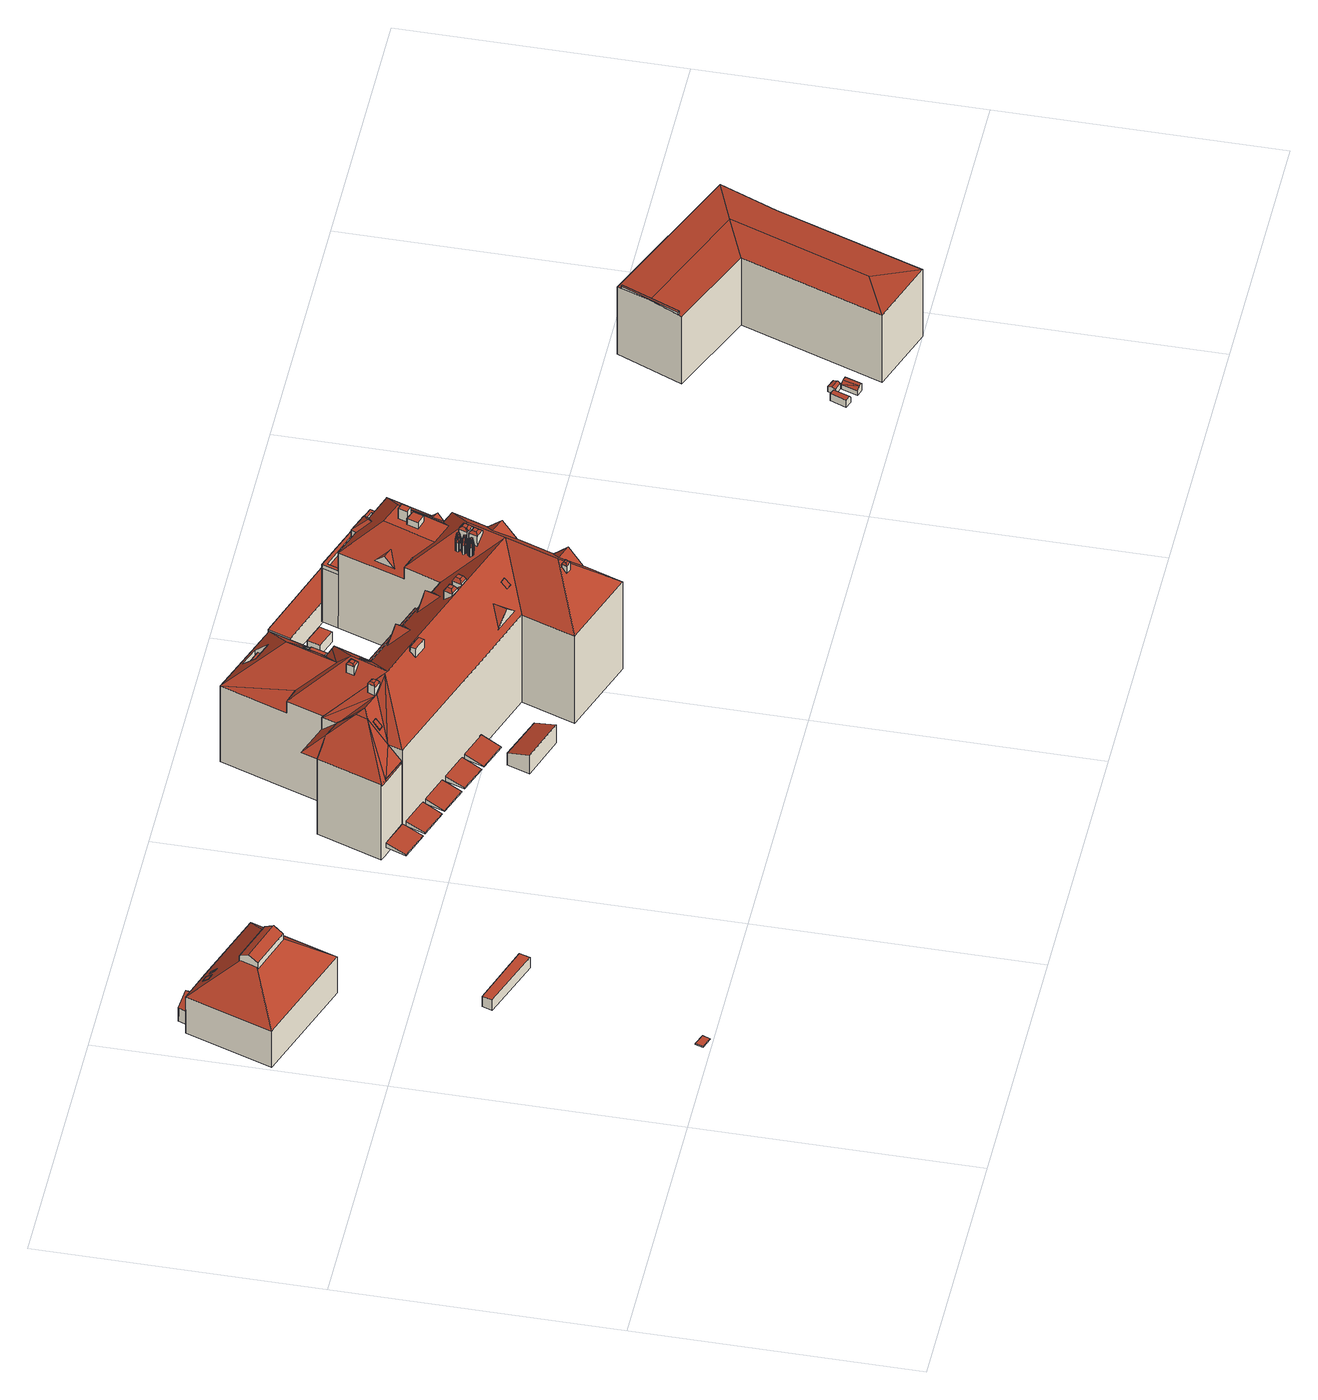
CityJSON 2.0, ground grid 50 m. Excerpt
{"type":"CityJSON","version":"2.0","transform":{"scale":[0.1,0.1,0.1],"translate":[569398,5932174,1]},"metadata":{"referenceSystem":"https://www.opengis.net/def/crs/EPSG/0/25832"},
"CityObjects":{
"building1":{"type":"Building","attributes":{"Grundfläche 2D":"3.232545","Grundhöhe NN":"3.372"},"geometry":[{"type":"Solid","lod":"3","boundaries":[[[[0,1,2,3]],[[4,5,3,2]],[[5,6,0,3]],[[6,7,1,0]],[[7,4,2,1]],[[7,6,5,4]]]],"semantics":{"surfaces":[{"type":"RoofSurface"},{"type":"WallSurface"},{"type":"GroundSurface"}],"values":[[0,1,1,1,1,2]]}}]},
"building2":{"type":"Building","attributes":{"Grundfläche 2D":"351.955884","Grundhöhe NN":"2.289"},"children":["building2-1","building2-2"],"geometry":[{"type":"Solid","lod":"3","boundaries":[[[[8,9,10,11,12]],[[8,12,13,14,15]],[[16,17,18,19]],[[20,21,22,16,19,23,24]],[[25,24,23,26]],[[25,26,27,18,17,28,29,30,31]],[[32,33,34,35]],[[36,32,35,37]],[[15,14,28,17,16,22,9,8]],[[20,10,9,22,21]],[[11,10,20,24,25,31,13,12]],[[29,28,14,13,31,30]],[[19,18,38,39]],[[23,19,39,40]],[[26,23,40,41]],[[35,34,42,38,18,27,26,41,43,37]],[[36,37,43,44]],[[33,32,36,44,45]],[[34,33,45,42]],[[45,44,43,41,40,39,38,42]]]],"semantics":{"surfaces":[{"type":"RoofSurface"},{"type":"WallSurface"},{"type":"GroundSurface"}],"values":[[0,0,0,0,0,0,0,0,1,1,1,1,1,1,1,1,1,1,1,2]]}}]},
"building2-1":{"type":"BuildingInstallation","parents":["building2"],"geometry":[{"type":"MultiSurface","lod":"3","boundaries":[[[46,47,48,49]],[[50,51,49,48]],[[51,52,46,49]],[[47,46,52,53]],[[48,47,53,50]]],"semantics":{"surfaces":[{"type":"RoofSurface"},{"type":"WallSurface"}],"values":[0,1,1,1,1]}}]},
"building2-2":{"type":"BuildingInstallation","parents":["building2"],"geometry":[{"type":"MultiSurface","lod":"3","boundaries":[[[54,55,56,57]],[[55,54,58,59]],[[56,55,59,60]],[[57,56,60,61]],[[54,57,61,58]]],"semantics":{"surfaces":[{"type":"RoofSurface"},{"type":"WallSurface"}],"values":[0,1,1,1,1]}}]},
"building3":{"type":"Building","attributes":{"Grundfläche 2D":"23.363719","Grundhöhe NN":"2.170"},"geometry":[{"type":"Solid","lod":"3","boundaries":[[[[62,63,64,65]],[[66,67,65,64]],[[67,68,62,65]],[[68,69,63,62]],[[69,66,64,63]],[[69,68,67,66]]]],"semantics":{"surfaces":[{"type":"RoofSurface"},{"type":"WallSurface"},{"type":"GroundSurface"}],"values":[[0,1,1,1,1,2]]}}]},
"building4":{"type":"Building","attributes":{"Grundfläche 2D":"80.838816","Grundhöhe NN":"2.197"},"children":["building4-1"],"geometry":[{"type":"Solid","lod":"3","boundaries":[[[[70,71,72,73,74]],[[74,73,72,75,76]],[[70,77,78,72,71]],[[79,80,81,82,83,84]],[[78,77,70,84,83,82,85,86]],[[86,85,87,88]],[[89,90,76,73,71,77,86,88,91]],[[92,79,84,70,74,76,90,93]],[[80,79,92]],[[94,87,85,83,95]],[[94,95,96,80,92,97]],[[91,88,87,94,97,92,93,90,89]],[[83,82,81,80,96,95]],[[83,85,82]],[[77,78,86]],[[77,71,72,78]],[[72,73,76,75]],[[72,71,73]]]],"semantics":{"surfaces":[{"type":"RoofSurface"},{"type":"WallSurface"},{"type":"GroundSurface"}],"values":[[0,0,0,0,0,1,1,1,1,1,1,2,0,0,0,0,0,0]]}}]},
"building4-1":{"type":"BuildingInstallation","parents":["building4"],"geometry":[{"type":"MultiSurface","lod":"3","boundaries":[[[98,99,100,101,102]],[[103,104,100,99]],[[104,105,101,100]],[[105,106,102,101]],[[102,106,107,103,99,98]],[[105,104,103,107,106]]],"semantics":{"surfaces":[{"type":"RoofSurface"},{"type":"WallSurface"},{"type":"OuterCeilingSurface"}],"values":[0,1,1,1,1,2]}}]},
"building5":{"type":"Building","attributes":{"Grundfläche 2D":"35.617192","Grundhöhe NN":"2.263"},"geometry":[{"type":"Solid","lod":"3","boundaries":[[[[108,109,110,111]],[[112,113,111,110]],[[113,114,108,111]],[[114,115,109,108]],[[115,112,110,109]],[[115,114,113,112]]]],"semantics":{"surfaces":[{"type":"RoofSurface"},{"type":"WallSurface"},{"type":"GroundSurface"}],"values":[[0,1,1,1,1,2]]}}]},
"building6":{"type":"Building","attributes":{"Grundfläche 2D":"1735.841523","Grundhöhe NN":"2.130"},"children":["building6-1","building6-2","building6-3","building6-4","building6-5","building6-6","building6-7","building6-8","building6-9","building6-10","building6-11","building6-12","building6-13","building6-14","building6-15","building6-16","building6-17","building6-18","building6-19","building6-20","building6-21","building6-22","building6-23","building6-24","building6-25","building6-26","building6-27","building6-28","building6-29","building6-30"],"geometry":[{"type":"MultiSurface","lod":"3","boundaries":[[[116,117,118,119,120,121]],[[122,123,124,125,126,127,128,129,130,131,132]],[[124,133,134,125]],[[135,134,133]],[[135,136,137,125,134]],[[138,139,140,141,142,143,144,145,146]],[[147,143,142,148,149]],[[145,150,151,146]],[[152,151,150]],[[138,146,151,152]],[[125,137,153,154]],[[128,127,126,125,154,155,129]],[[155,156,157,129]],[[158,159,160,161,162,163]],[[164,165,162]],[[166,167,168,163,162,165,169]],[[159,170,160]],[[165,164,171],[172,173,174,175]],[[165,171,176,177]],[[171,178,176]],[[129,179,180,181,182,183,130,184,185]],[[129,185,184,130]],[[179,129,157,186]],[[187,130,183,182,181,188,189]],[[187,189,188,190]],[[84,191,190]],[[190,191,187]],[[70,191,84]],[[70,74,187,191]],[[192,131,130,74]],[[130,187,74]],[[193,153,137,136,194,195,196]],[[177,176,186,157]],[[157,156,197,177]],[[160,170,177]],[[170,169,177]],[[169,165,177]],[[177,197,160]],[[142,141,196,195]],[[195,194,142]],[[149,148,142,194,147]],[[141,140,198,193,196]],[[199,200,201,202,203,204,205,206]],[[207,208,209,210,211,212,213,214]],[[215,216,217,218]],[[197,156,161,160]],[[176,178,186]],[[193,198,153]],[[147,194,136]],[[172,175,116,121]],[[117,116,175,174]],[[118,117,174,173,219,119]],[[120,119,219,173,172,121]],[[154,215,218,155]],[[132,131,220,221]],[[222,223,220,131,192,74,70,84,190,188,181,180,224,225]],[[210,209,202,201]],[[209,208,203,202]],[[208,207,204,203]],[[226,227,206,205]],[[227,228,199,206]],[[228,229,200,199]],[[124,123,122,132,221,230]],[[133,124,230,231]],[[135,133,231,232]],[[233,226,205,143,147,136,135,232,234]],[[207,214,145,144,143,205,204]],[[145,214,213,150]],[[150,213,212,152]],[[152,212,211,138]],[[201,200,140,139,138,211,210]],[[216,215,154,153,198,140,200,229,235,236,237]],[[238,239,164,162,161,156,155,218,217,240]],[[171,164,239,241]],[[241,242,243,179,186,178,171]],[[180,179,243,224]],[[217,216,237,240]],[[244,227,226,233]],[[228,227,244,245]],[[229,228,245,235]],[[240,237,236,235,245,244,233,234,232,231,230,221,220,223,222,225,224,243,242,241,239,238]]],"semantics":{"surfaces":[{"type":"RoofSurface"},{"type":"WallSurface"},{"type":"GroundSurface"}],"values":[0,0,0,0,0,0,0,0,0,0,0,0,0,0,0,0,0,0,0,0,0,0,0,0,0,0,0,0,0,0,0,0,0,0,0,0,0,0,0,0,0,0,0,0,0,1,1,1,1,1,1,1,1,1,1,1,1,1,1,1,1,1,1,1,1,1,1,1,1,1,1,1,1,1,1,1,1,1,1,1,2]}}]},
"building6-1":{"type":"BuildingInstallation","parents":["building6"],"geometry":[{"type":"MultiSurface","lod":"3","boundaries":[[[246,219,247,248]],[[247,219,119,120]],[[248,247,120,249]],[[246,248,249,118]],[[219,246,118,119]]],"semantics":{"surfaces":[{"type":"RoofSurface"},{"type":"WallSurface"}],"values":[0,1,1,1,1]}}]},
"building6-2":{"type":"BuildingInstallation","parents":["building6"],"geometry":[{"type":"MultiSurface","lod":"3","boundaries":[[[250,251,252,253]],[[254,255,251,250]],[[255,256,252,251]],[[253,252,256,257]],[[257,254,250,253]]],"semantics":{"surfaces":[{"type":"RoofSurface"},{"type":"WallSurface"}],"values":[0,1,1,1,1]}}]},
"building6-3":{"type":"BuildingInstallation","parents":["building6"],"geometry":[{"type":"MultiSurface","lod":"3","boundaries":[[[258,259,260,261,262]],[[260,263,264,265,261]],[[264,266,267,265]],[[266,268,258,262,267]],[[261,265,267,262]],[[258,269,270,260,259]],[[270,271,272,264,263,260]],[[272,273,266,264]],[[274,269,258,268,266,273]]],"semantics":{"surfaces":[{"type":"RoofSurface"},{"type":"WallSurface"}],"values":[0,0,0,0,0,1,1,1,1]}}]},
"building6-4":{"type":"BuildingInstallation","parents":["building6"],"geometry":[{"type":"MultiSurface","lod":"3","boundaries":[[[275,276,277,278,279]],[[277,280,281,282,283,278]],[[284,285,286,283,282,281]],[[285,275,279,286]],[[283,286,279,278]],[[275,287,288,277,276]],[[289,281,280,277,288,290]],[[281,289,291,285,284]],[[291,287,275,285]]],"semantics":{"surfaces":[{"type":"RoofSurface"},{"type":"WallSurface"}],"values":[0,0,0,0,0,1,1,1,1]}}]},
"building6-5":{"type":"BuildingInstallation","parents":["building6"],"geometry":[{"type":"MultiSurface","lod":"3","boundaries":[[[292,293,294]],[[293,295,294]],[[292,294,295]]],"semantics":{"surfaces":[{"type":"RoofSurface"},{"type":"WallSurface"}],"values":[0,0,1]}}]},
"building6-6":{"type":"BuildingInstallation","parents":["building6"],"geometry":[{"type":"MultiSurface","lod":"3","boundaries":[[[296,297,298,299]],[[300,296,299,301]],[[302,297,296,300]],[[297,302,303,298]],[[299,298,303,301]]],"semantics":{"surfaces":[{"type":"RoofSurface"},{"type":"WallSurface"}],"values":[0,1,1,1,1]}}]},
"building6-7":{"type":"BuildingInstallation","parents":["building6"],"geometry":[{"type":"MultiSurface","lod":"3","boundaries":[[[304,305,306,307]],[[305,308,309,306]],[[310,304,307,311]],[[308,310,311,309]],[[308,305,304,310]],[[307,306,312,313]],[[311,307,313,314]],[[309,311,314,315]],[[306,309,315,312]]],"semantics":{"surfaces":[{"type":"RoofSurface"},{"type":"WallSurface"}],"values":[0,0,0,0,0,1,1,1,1]}}]},
"building6-8":{"type":"BuildingInstallation","parents":["building6"],"geometry":[{"type":"MultiSurface","lod":"3","boundaries":[[[316,317,318,319]],[[316,320,321,317]],[[322,323,319,318,324]],[[325,326,322,327]],[[325,327,328]],[[326,323,322]],[[329,321,320]],[[330,321,329]],[[330,331,321]],[[332,333,331,330]],[[334,333,332]],[[335,333,334]],[[336,337,335]],[[335,337,333]],[[336,338,337]],[[339,340,341,342,343,344,328,327,322,324,318,317,321,331,333,337,338,345]],[[346,338,336]],[[347,338,346]],[[347,348,339,345]],[[345,338,347]],[[348,349,340,339]],[[350,340,349]],[[350,351,341,340]],[[351,352,341]],[[353,342,341,352]],[[353,354,343,342]],[[355,344,354]],[[356,344,355]],[[344,343,354]],[[357,344,356]],[[357,325,328,344]],[[357,356,358,359]],[[325,357,359,360]],[[316,319,361,362]],[[320,316,362,363]],[[329,320,363,364]],[[330,329,364,365]],[[332,330,365,366]],[[334,332,366,367]],[[368,336,335,334,367,369]],[[370,346,336,368]],[[347,346,370,371]],[[348,347,371,372]],[[373,349,348,372,374]],[[350,349,373,375]],[[351,350,375,376]],[[352,351,376,377]],[[378,353,352,377]],[[379,354,353,378,380]],[[358,356,355,354,379,381]],[[326,325,360,382]],[[323,326,382,383]],[[319,323,383,361]]],"semantics":{"surfaces":[{"type":"RoofSurface"},{"type":"WallSurface"}],"values":[0,0,0,0,0,0,0,0,0,0,0,0,0,0,0,0,0,0,0,0,0,0,0,0,0,0,0,0,0,0,0,1,1,1,1,1,1,1,1,1,1,1,1,1,1,1,1,1,1,1,1,1,1]}}]},
"building6-9":{"type":"BuildingInstallation","parents":["building6"],"geometry":[{"type":"MultiSurface","lod":"3","boundaries":[[[384,385,386,387]],[[387,386,388,389]],[[384,387,389,390]],[[385,384,390,391]],[[386,385,391,388]]],"semantics":{"surfaces":[{"type":"RoofSurface"},{"type":"WallSurface"}],"values":[0,1,1,1,1]}}]},
"building6-10":{"type":"BuildingInstallation","parents":["building6"],"geometry":[{"type":"MultiSurface","lod":"3","boundaries":[[[392,393,394]],[[393,395,394]],[[395,393,392]]],"semantics":{"surfaces":[{"type":"RoofSurface"},{"type":"WallSurface"}],"values":[0,0,1]}}]},
"building6-11":{"type":"BuildingInstallation","parents":["building6"],"geometry":[{"type":"MultiSurface","lod":"3","boundaries":[[[396,397,398,399]],[[397,400,398]],[[401,396,399,402]],[[403,404,402,405]],[[404,401,402]],[[406,407,398,400]],[[408,409,407,406]],[[408,410,411,409]],[[410,412,413,411]],[[414,415,413,412]],[[416,417,415,414]],[[418,419,417,416]],[[420,421,419,418]],[[422,423,421,420]],[[422,424,423]],[[424,425,426,423]],[[425,427,428,426]],[[427,429,430,428]],[[429,431,430]],[[431,403,405,430]],[[411,413,415,417,419,421,423,426,428,430,405,402,399,398,407,409]],[[432,433,397,396]],[[433,434,400,397]],[[435,436,404,403]],[[436,437,401,404]],[[437,432,396,401]],[[434,438,406,400]],[[438,439,408,406]],[[439,440,410,408]],[[412,410,440,441]],[[441,442,414,412]],[[442,443,416,414]],[[443,444,418,416]],[[444,445,446,420,418]],[[446,447,422,420]],[[424,422,447,448]],[[448,449,425,424]],[[449,450,427,425]],[[450,451,429,427]],[[451,452,431,429]],[[452,435,403,431]]],"semantics":{"surfaces":[{"type":"RoofSurface"},{"type":"WallSurface"}],"values":[0,0,0,0,0,0,0,0,0,0,0,0,0,0,0,0,0,0,0,0,0,1,1,1,1,1,1,1,1,1,1,1,1,1,1,1,1,1,1,1,1]}}]},
"building6-12":{"type":"BuildingInstallation","parents":["building6"],"geometry":[{"type":"MultiSurface","lod":"3","boundaries":[[[453,454,455,456]],[[453,456,457]],[[454,458,459,455]],[[458,460,461,462]],[[458,462,459]],[[463,464,453,457]],[[465,464,463,466]],[[467,465,466,468]],[[469,467,468,470]],[[469,470,471]],[[472,469,471,473]],[[474,472,473,475]],[[476,474,475,477]],[[478,476,477,479]],[[478,479,480]],[[481,478,480,482]],[[481,482,483]],[[484,481,483,485]],[[460,484,485,486]],[[461,460,486,487]],[[472,474,476,478,481,484,460,458,454,453,464,465,467,469]],[[488,489,456,455]],[[489,490,457,456]],[[463,457,490,491]],[[491,492,466,463]],[[492,493,468,466]],[[493,494,470,468]],[[494,495,471,470]],[[473,471,495,496]],[[496,497,475,473]],[[477,475,497,498]],[[498,499,479,477]],[[499,500,480,479]],[[500,501,482,480]],[[501,502,483,482]],[[502,503,485,483]],[[503,504,486,485]],[[461,487,486,504,505,506]],[[506,507,462,461]],[[507,508,459,462]],[[508,488,455,459]]],"semantics":{"surfaces":[{"type":"RoofSurface"},{"type":"WallSurface"}],"values":[0,0,0,0,0,0,0,0,0,0,0,0,0,0,0,0,0,0,0,0,0,1,1,1,1,1,1,1,1,1,1,1,1,1,1,1,1,1,1,1,1]}}]},
"building6-13":{"type":"BuildingInstallation","parents":["building6"],"geometry":[{"type":"MultiSurface","lod":"3","boundaries":[[[509,510,511,512]],[[512,511,513,514]],[[509,512,514,515]],[[510,509,515,516]],[[511,510,516,513]]],"semantics":{"surfaces":[{"type":"RoofSurface"},{"type":"WallSurface"}],"values":[0,1,1,1,1]}}]},
"building6-14":{"type":"BuildingInstallation","parents":["building6"],"geometry":[{"type":"MultiSurface","lod":"3","boundaries":[[[302,303,517,518,519,520,521]],[[163,168,520,519,158]],[[168,167,521,520]],[[166,169,517,303,302,521,167]],[[169,170,518,517]],[[170,159,158,519,518]]],"semantics":{"surfaces":[{"type":"RoofSurface"},{"type":"WallSurface"}],"values":[0,1,1,1,1,1]}}]},
"building6-15":{"type":"BuildingInstallation","parents":["building6"],"geometry":[{"type":"MultiSurface","lod":"3","boundaries":[[[522,523,524,525]],[[523,526,527,524]],[[528,529,530,527,526]],[[529,522,525,530]],[[524,527,530,525]],[[531,523,522,532]],[[531,533,526,523]],[[533,534,535,529,528,526]],[[535,532,522,529]]],"semantics":{"surfaces":[{"type":"RoofSurface"},{"type":"WallSurface"}],"values":[0,0,0,0,0,1,1,1,1]}}]},
"building6-16":{"type":"BuildingInstallation","parents":["building6"],"geometry":[{"type":"MultiSurface","lod":"3","boundaries":[[[536,537,148,538]],[[536,538,149,539]],[[537,536,539]]],"semantics":{"surfaces":[{"type":"RoofSurface"},{"type":"WallSurface"}],"values":[0,0,1]}}]},
"building6-17":{"type":"BuildingInstallation","parents":["building6"],"geometry":[{"type":"MultiSurface","lod":"3","boundaries":[[[540,541,542,543,544,545]],[[546,547,543,542]],[[548,546,542,541]],[[547,549,550,545,544,543]],[[545,550,548,541,540]]],"semantics":{"surfaces":[{"type":"RoofSurface"},{"type":"WallSurface"}],"values":[0,1,1,1,1]}}]},
"building6-18":{"type":"BuildingInstallation","parents":["building6"],"geometry":[{"type":"MultiSurface","lod":"3","boundaries":[[[551,552,553,554]],[[554,553,555,556]],[[551,554,556,557]],[[552,551,557,558]],[[553,552,558,555]]],"semantics":{"surfaces":[{"type":"RoofSurface"},{"type":"WallSurface"}],"values":[0,1,1,1,1]}}]},
"building6-19":{"type":"BuildingInstallation","parents":["building6"],"geometry":[{"type":"MultiSurface","lod":"3","boundaries":[[[559,560,561]],[[560,562,561]],[[562,559,561]]],"semantics":{"surfaces":[{"type":"RoofSurface"},{"type":"WallSurface"}],"values":[0,0,1]}}]},
"building6-20":{"type":"BuildingInstallation","parents":["building6"],"geometry":[{"type":"MultiSurface","lod":"3","boundaries":[[[563,564,565]],[[564,566,565]],[[566,564,563]]],"semantics":{"surfaces":[{"type":"RoofSurface"},{"type":"WallSurface"}],"values":[0,0,1]}}]},
"building6-21":{"type":"BuildingInstallation","parents":["building6"],"geometry":[{"type":"MultiSurface","lod":"3","boundaries":[[[567,568,569,570,571,572]],[[573,567,572,574]],[[575,576,573,574,577]],[[569,568,576,575,578,579]],[[576,568,567,573]],[[572,571,570,569,580,185,182,581]],[[581,582,574,572]],[[583,575,577,574,582,189]],[[184,580,569,579,578,575,583,183]]],"semantics":{"surfaces":[{"type":"RoofSurface"},{"type":"WallSurface"}],"values":[0,0,0,0,0,1,1,1,1]}}]},
"building6-22":{"type":"BuildingInstallation","parents":["building6"],"geometry":[{"type":"MultiSurface","lod":"3","boundaries":[[[584,585,586,587,588]],[[589,590,591,592,593,588,587]],[[594,591,590]],[[594,595,596,592]],[[595,597,585,584,596]],[[596,584,588,593,592]],[[592,591,594]],[[598,599,587,586,585]],[[599,600,590,589,587]],[[590,600,601,595,594]],[[601,602,598,585,597,595]]],"semantics":{"surfaces":[{"type":"RoofSurface"},{"type":"WallSurface"}],"values":[0,0,0,0,0,0,0,1,1,1,1]}}]},
"building6-23":{"type":"BuildingInstallation","parents":["building6"],"geometry":[{"type":"MultiSurface","lod":"3","boundaries":[[[603,604,605]],[[606,604,603]],[[606,603,605]]],"semantics":{"surfaces":[{"type":"RoofSurface"},{"type":"WallSurface"}],"values":[0,0,1]}}]},
"building6-24":{"type":"BuildingInstallation","parents":["building6"],"geometry":[{"type":"MultiSurface","lod":"3","boundaries":[[[607,608,609]],[[608,610,609]],[[610,608,607]]],"semantics":{"surfaces":[{"type":"RoofSurface"},{"type":"WallSurface"}],"values":[0,0,1]}}]},
"building6-25":{"type":"BuildingInstallation","parents":["building6"],"geometry":[{"type":"MultiSurface","lod":"3","boundaries":[[[611,612,613,614,615]],[[613,616,617,614]],[[616,618,619,617]],[[618,611,615,619]],[[619,615,614,617]],[[611,620,621,613,612]],[[621,622,616,613]],[[622,623,618,616]],[[623,620,611,618]]],"semantics":{"surfaces":[{"type":"RoofSurface"},{"type":"WallSurface"}],"values":[0,0,0,0,0,1,1,1,1]}}]},
"building6-26":{"type":"BuildingInstallation","parents":["building6"],"geometry":[{"type":"MultiSurface","lod":"3","boundaries":[[[624,625,626,627]],[[627,626,628,629]],[[624,627,629,630]],[[625,624,630,631]],[[626,625,631,628]]],"semantics":{"surfaces":[{"type":"RoofSurface"},{"type":"WallSurface"}],"values":[0,1,1,1,1]}}]},
"building6-27":{"type":"BuildingInstallation","parents":["building6"],"geometry":[{"type":"MultiSurface","lod":"3","boundaries":[[[632,633,634,635]],[[633,636,637,634]],[[635,634,637,638]],[[632,635,638,639]],[[633,632,639,636]],[[637,636,639,638]]],"semantics":{"surfaces":[{"type":"RoofSurface"},{"type":"WallSurface"},{"type":"OuterCeilingSurface"}],"values":[0,1,1,1,1,2]}}]},
"building6-28":{"type":"BuildingInstallation","parents":["building6"],"geometry":[{"type":"MultiSurface","lod":"3","boundaries":[[[640,641,642,643]],[[644,645,643,642]],[[645,646,640,643]],[[646,647,641,640]],[[647,644,642,641]],[[647,646,645,644]]],"semantics":{"surfaces":[{"type":"RoofSurface"},{"type":"WallSurface"},{"type":"OuterCeilingSurface"}],"values":[0,1,1,1,1,2]}}]},
"building6-29":{"type":"BuildingInstallation","parents":["building6"],"geometry":[{"type":"MultiSurface","lod":"3","boundaries":[[[648,649,650,651]],[[652,653,651,650]],[[653,654,648,651]],[[654,655,649,648]],[[655,652,650,649]],[[655,654,653,652]]],"semantics":{"surfaces":[{"type":"RoofSurface"},{"type":"WallSurface"},{"type":"OuterCeilingSurface"}],"values":[0,1,1,1,1,2]}}]},
"building6-30":{"type":"BuildingInstallation","parents":["building6"],"geometry":[{"type":"MultiSurface","lod":"3","boundaries":[[[656,657,658,659]],[[658,657,660,661]],[[659,658,661,662]],[[656,659,662,663]],[[663,660,657,656]],[[661,660,663,662]]],"semantics":{"surfaces":[{"type":"RoofSurface"},{"type":"WallSurface"},{"type":"OuterCeilingSurface"}],"values":[0,1,1,1,1,2]}}]},
"building7":{"type":"Building","attributes":{"Grundfläche 2D":"9.543237","Grundhöhe NN":"2.033"},"geometry":[{"type":"Solid","lod":"3","boundaries":[[[[664,665,666,667]],[[668,669,667,666]],[[669,670,664,667]],[[670,671,665,664]],[[671,668,666,665]],[[671,670,669,668]]]],"semantics":{"surfaces":[{"type":"RoofSurface"},{"type":"WallSurface"},{"type":"GroundSurface"}],"values":[[0,1,1,1,1,2]]}}]},
"building8":{"type":"Building","attributes":{"Grundfläche 2D":"88.158889","Grundhöhe NN":"1.803"},"geometry":[{"type":"Solid","lod":"3","boundaries":[[[[672,673,674,675]],[[672,675,676,677]],[[673,672,677,678]],[[674,673,678,679]],[[675,674,679,676]],[[678,677,676,679]]]],"semantics":{"surfaces":[{"type":"RoofSurface"},{"type":"WallSurface"},{"type":"GroundSurface"}],"values":[[0,1,1,1,1,2]]}}]},
"building9":{"type":"Building","attributes":{"Grundfläche 2D":"4.259743","Grundhöhe NN":"2.417"},"geometry":[{"type":"Solid","lod":"3","boundaries":[[[[680,681,682]],[[680,682,683]],[[684,680,683,685]],[[686,687,682,681]],[[687,688,689,685,683,682]],[[689,690,684,685]],[[684,690,691,686,681,680]],[[690,689,688,687,686,691]]]],"semantics":{"surfaces":[{"type":"RoofSurface"},{"type":"WallSurface"},{"type":"GroundSurface"}],"values":[[0,0,0,1,1,1,1,2]]}}]},
"building10":{"type":"Building","attributes":{"Grundfläche 2D":"4.168569","Grundhöhe NN":"2.373"},"geometry":[{"type":"Solid","lod":"3","boundaries":[[[[692,693,694,695]],[[692,696,697]],[[692,695,696]],[[696,695,694,698,699]],[[697,696,699,700]],[[693,692,697,700,701]],[[694,693,701,698]],[[699,698,701,700]]]],"semantics":{"surfaces":[{"type":"RoofSurface"},{"type":"WallSurface"},{"type":"GroundSurface"}],"values":[[0,0,0,1,1,1,1,2]]}}]},
"building11":{"type":"Building","attributes":{"Grundfläche 2D":"2.292312","Grundhöhe NN":"2.386"},"geometry":[{"type":"Solid","lod":"3","boundaries":[[[[702,703,704,705]],[[706,703,702,707]],[[705,704,708,709]],[[707,702,705,709,710]],[[706,707,710,711]],[[708,704,703,706,711]],[[710,709,708,711]]]],"semantics":{"surfaces":[{"type":"RoofSurface"},{"type":"WallSurface"},{"type":"GroundSurface"}],"values":[[0,0,1,1,1,1,2]]}}]},
"building12":{"type":"Building","attributes":{"Grundfläche 2D":"723.735101","Grundhöhe NN":"1.677"},"children":["building12-1"],"geometry":[{"type":"Solid","lod":"3","boundaries":[[[[712,713,714]],[[715,714,713,716]],[[717,718,716,713,712]],[[718,719,720,721,722,716]],[[722,721,723,724,715,716]],[[712,714,725,726]],[[717,712,726,727]],[[718,717,727,728]],[[719,718,728,729]],[[724,723,721,720,719,729,730]],[[715,724,730,731]],[[714,715,731,725]],[[726,725,731,730,729,728,727]]]],"semantics":{"surfaces":[{"type":"RoofSurface"},{"type":"WallSurface"},{"type":"GroundSurface"}],"values":[[0,0,0,0,0,1,1,1,1,1,1,1,2]]}}]},
"building12-1":{"type":"BuildingInstallation","parents":["building12"],"geometry":[{"type":"MultiSurface","lod":"3","boundaries":[[[732,733,734,735]],[[723,733,732,720,721]],[[734,733,723,736]],[[737,735,734,736,722]],[[737,720,732,735]]],"semantics":{"surfaces":[{"type":"RoofSurface"},{"type":"WallSurface"}],"values":[0,1,1,1,1]}}]}
},
"vertices":[
[197,2,26],[202,16,26],[181,24,26],[176,10,26],[181,24,24],[176,10,24],[197,2,24],[202,16,24],
[88,750,175],[82,733,165],[159,707,165],[159,709,167],[165,724,175],[170,740,165],[93,767,165],[93,765,166],[82,736,155],[93,765,155],[55,849,93],[1,694,93],[159,707,152],[117,721,152],[82,733,152],[198,625,93],[159,709,154],[170,738,154],[252,780,93],[115,828,93],[93,767,153],[105,763,153],[142,750,153],[170,740,153],[102,858,63],[80,866,42],[72,843,42],[93,835,63],[123,851,42],[115,828,42],[55,849,13],[1,694,13],[198,625,13],[252,780,13],[72,843,13],[115,828,13],[123,851,13],[80,866,13],
[94,812,114],[98,823,104],[86,827,104],[82,816,114],[86,827,103],[82,816,113],[94,812,113],[98,823,103],
[110,807,114],[113,818,103],[106,820,103],[103,810,114],[110,807,113],[113,818,102],[106,820,102],[103,810,113],
[321,328,35],[327,347,35],[214,386,35],[208,368,35],[214,386,12],[208,368,12],[321,328,12],[327,347,12],
[610,657,243],[540,613,180],[538,612,179],[541,613,180],[598,621,205],[588,595,179],[589,596,180],[528,617,180],[526,616,179],[630,712,208],[630,712,207],[639,740,179],[578,762,179],[596,724,208],[618,678,243],[568,733,179],[527,618,179],[568,733,12],[527,618,12],[541,613,12],[589,596,12],[540,613,12],[630,712,12],[598,621,12],[629,713,12],[629,713,207],[630,713,207],[630,713,12],
[588,595,42],[538,612,42],[525,576,33],[576,558,33],[588,594,42],[538,612,31],[525,576,31],[576,558,31],[588,594,31],[588,595,31],
[859,393,54],[872,432,39],[792,461,39],[778,421,54],[792,461,13],[778,421,13],[859,393,13],[872,432,13],
[797,883,174],[761,896,174],[758,888,174],[752,872,174],[784,860,174],[789,859,174],[596,592,205],[824,511,205],[947,468,205],[1045,516,280],[918,561,280],[892,570,280],[778,610,280],[691,640,280],[685,643,280],[589,595,205],[588,594,205],[913,373,205],[1011,420,280],[1058,322,205],[1167,629,205],[1068,583,280],[1116,779,179],[1068,796,179],[1062,798,179],[1096,729,231],[1139,713,231],[1208,746,179],[1203,748,179],[1154,765,179],[1129,755,196],[1167,629,179],[1157,658,197],[1160,649,191],[1157,774,179],[1132,762,196],[1120,788,179],[1021,679,205],[997,614,205],[789,688,205],[813,754,205],[715,706,280],[807,760,185],[790,766,202],[786,763,205],[813,754,179],[827,794,179],[817,786,185],[854,871,179],[756,823,253],[794,801,210],[796,805,210],[820,797,186],[783,769,210],[783,768,209],[709,923,179],[789,859,211],[752,872,211],[761,896,186],[797,883,186],[695,795,205],[724,732,253],[667,804,179],[644,738,205],[640,740,205],[639,739,206],[675,664,264],[676,661,266],[677,662,265],[676,664,264],[667,804,205],[660,652,253],[639,738,206],[659,654,252],[630,712,206],[625,664,254],[589,596,205],[1047,670,205],[1140,638,205],[1106,622,231],[1063,637,231],[806,756,205],[1021,679,179],[1072,827,138],[1062,798,138],[1068,796,138],[1075,818,138],[1211,772,138],[1203,748,138],[1208,746,138],[1218,776,138],[1203,748,131],[1211,772,131],[1075,818,131],[1068,796,131],[1116,779,131],[1120,788,131],[1157,774,131],[1154,765,131],[997,614,126],[1013,659,126],[805,733,126],[789,688,126],[752,872,189],[589,595,11],[588,594,11],[639,738,11],[630,712,11],[640,740,11],[639,739,11],[1208,746,131],[1218,776,131],[1072,827,131],[1062,798,131],[947,468,11],[913,373,11],[1058,322,11],[1208,746,11],[1167,629,11],[1062,798,11],[1021,679,11],[1013,659,11],[813,754,11],[854,871,11],[805,733,11],[709,923,11],[667,804,11],[644,738,11],[1218,776,11],[1072,827,11],
[758,888,189],[784,860,189],[790,877,189],[790,877,174],
[1114,683,244],[1096,690,244],[1089,670,244],[1108,664,244],[1114,683,231],[1096,690,231],[1089,670,231],[1108,664,231],
[914,583,281],[902,587,281],[899,589,281],[901,583,288],[909,581,288],[894,577,281],[893,573,281],[898,575,288],[908,567,281],[906,573,288],[913,579,281],[914,583,261],[899,589,261],[894,577,273],[893,573,277],[908,567,277],[913,579,265],
[1059,571,281],[1054,572,281],[1043,576,281],[1045,571,285],[1053,568,285],[1038,563,281],[1037,561,281],[1038,561,282],[1043,564,285],[1041,559,281],[1053,555,281],[1050,561,285],[1059,571,275],[1043,576,259],[1037,561,259],[1038,563,259],[1053,555,275],
[1035,698,186],[1060,709,205],[1041,716,205],[1048,735,186],
[817,793,192],[794,801,192],[785,773,192],[808,765,192],[817,793,174],[808,765,174],[794,801,174],[785,773,174],
[704,703,283],[702,696,283],[704,692,280],[709,705,280],[694,698,283],[690,696,280],[697,706,283],[695,710,280],[704,692,275],[709,705,275],[695,710,261],[690,696,261],
[1030,575,265],[1030,572,281],[1031,572,281],[1032,575,265],[1028,575,265],[1029,571,281],[1032,571,281],[1033,575,265],[1031,571,281],[1035,572,265],[1035,573,265],[1032,570,281],[1033,570,281],[1027,574,265],[1026,573,265],[1028,571,281],[1025,571,265],[1028,570,281],[1025,570,265],[1025,569,265],[1026,568,265],[1028,569,281],[1028,568,281],[1029,567,281],[1030,567,281],[1031,567,281],[1032,567,281],[1032,568,281],[1033,569,281],[1029,568,281],[1026,566,265],[1027,566,265],[1028,565,265],[1029,565,265],[1030,565,265],[1031,565,265],[1033,565,265],[1034,566,265],[1035,567,265],[1035,568,265],[1036,569,265],[1036,570,265],[1036,569,255],[1036,570,254],[1035,572,253],[1032,575,249],[1030,575,247],[1028,575,246],[1027,574,245],[1026,573,244],[1025,571,244],[1025,570,245],[1026,568,246],[1025,569,245],[1026,566,247],[1027,566,247],[1028,565,248],[1029,565,250],[1028,565,249],[1030,565,250],[1031,565,252],[1033,565,253],[1034,566,254],[1035,567,255],[1035,567,254],[1035,568,255],[1035,573,252],[1033,575,251],
[750,615,285],[747,605,285],[773,596,285],[776,606,285],[773,596,266],[776,606,276],[750,615,276],[747,605,266],
[1116,510,213],[1126,537,241],[1099,547,241],[1135,564,213],
[1036,586,265],[1034,587,265],[1034,583,281],[1035,583,281],[1032,586,265],[1037,586,265],[1036,583,281],[1039,583,265],[1039,585,265],[1037,582,281],[1031,585,265],[1033,583,281],[1030,584,265],[1033,582,281],[1029,583,265],[1032,582,281],[1029,581,265],[1032,581,281],[1030,579,265],[1032,580,281],[1030,578,265],[1033,580,281],[1032,577,265],[1033,579,281],[1033,576,265],[1034,579,281],[1035,576,265],[1035,579,281],[1037,576,265],[1038,577,265],[1036,579,281],[1039,579,265],[1037,580,281],[1040,580,265],[1037,581,281],[1040,582,265],[1036,586,249],[1034,587,247],[1032,586,246],[1039,583,253],[1039,585,252],[1037,586,251],[1031,585,245],[1030,584,244],[1029,583,244],[1029,581,245],[1030,579,246],[1030,578,247],[1032,577,248],[1032,577,249],[1033,576,250],[1035,576,252],[1037,576,253],[1038,577,254],[1039,579,255],[1040,580,255],[1040,582,254],
[1038,595,281],[1039,595,281],[1040,598,265],[1038,598,265],[1036,597,265],[1040,594,281],[1041,597,265],[1041,593,281],[1043,595,265],[1042,596,265],[1035,597,265],[1037,594,281],[1036,594,281],[1034,595,265],[1036,593,281],[1033,594,265],[1036,592,281],[1033,592,265],[1033,590,265],[1037,591,281],[1034,589,265],[1037,590,281],[1036,588,265],[1038,590,281],[1037,587,265],[1039,590,281],[1039,587,265],[1040,588,265],[1040,591,281],[1042,588,265],[1043,590,265],[1041,592,281],[1044,591,265],[1044,593,265],[1043,594,265],[1040,598,249],[1038,598,248],[1036,597,246],[1035,597,245],[1034,595,245],[1033,594,245],[1033,592,245],[1033,590,246],[1034,589,247],[1036,588,249],[1037,587,250],[1039,587,252],[1040,588,253],[1042,588,254],[1043,590,255],[1044,591,255],[1044,593,254],[1043,594,254],[1043,595,254],[1042,596,252],[1041,597,251],
[745,698,250],[741,686,250],[752,682,239],[756,694,239],[752,682,238],[756,694,238],[745,698,249],[741,686,249],
[783,769,174],[783,768,174],[807,760,174],[820,797,174],[796,805,174],
[940,574,281],[924,580,281],[927,574,288],[935,571,288],[919,564,281],[924,566,288],[921,563,281],[934,558,281],[932,563,288],[924,580,261],[940,574,261],[919,564,277],[921,563,277],[934,558,277],
[1168,653,198],[1172,665,186],[1156,658,198],[1164,642,186],
[609,639,227],[608,637,225],[617,634,225],[621,646,237],[615,648,237],[613,649,237],[617,634,224],[621,646,236],[608,637,224],[615,648,236],[613,649,236],
[971,507,250],[968,497,239],[978,493,239],[981,504,250],[978,493,238],[981,504,249],[971,507,249],[968,497,238],
[945,479,214],[928,513,240],[919,488,240],[894,497,214],
[961,617,214],[935,627,241],[926,600,241],[910,635,214],
[666,664,276],[673,661,276],[677,663,272],[676,664,272],[675,664,272],[664,668,272],[663,657,276],[659,655,272],[672,650,272],[671,654,276],[659,654,272],[676,661,272],[677,662,272],[677,663,264],[664,668,252],[659,655,251],[672,650,266],
[1060,586,285],[1065,589,281],[1054,593,281],[1049,594,281],[1052,589,285],[1048,592,281],[1044,579,281],[1049,582,285],[1049,581,285],[1050,582,285],[1048,577,281],[1060,573,281],[1057,579,285],[1064,585,281],[1065,589,276],[1049,594,259],[1044,579,259],[1060,573,276],[1064,585,276],
[847,658,241],[837,632,241],[873,649,214],[822,667,214],
[1074,391,213],[1084,418,241],[1057,428,241],[1093,445,213],
[1013,409,278],[1010,410,278],[1003,413,278],[1004,410,282],[1010,408,282],[999,404,278],[1002,406,282],[1009,400,278],[1008,403,282],[1013,409,271],[1003,413,271],[999,404,262],[1009,400,261],
[1107,707,253],[1102,691,253],[1114,687,253],[1119,703,253],[1114,687,231],[1119,703,231],[1107,707,231],[1102,691,231],
[811,475,33],[824,511,42],[773,529,42],[760,493,33],[824,511,31],[773,529,31],[760,493,31],[811,475,31],
[693,517,33],[705,553,42],[655,571,42],[642,535,33],[655,571,31],[642,535,31],[693,517,31],[705,553,31],
[752,496,33],[765,532,42],[715,550,42],[702,514,33],[715,550,31],[702,514,31],[752,496,31],[765,532,31],
[634,538,33],[647,574,42],[596,592,42],[583,556,33],[647,574,31],[596,592,31],[583,556,31],[634,538,31],
[1029,801,32],[1037,824,32],[1001,837,32],[993,814,32],[1001,837,10],[993,814,10],[1029,801,10],[1037,824,10],
[1184,834,54],[991,900,54],[977,860,54],[1169,793,54],[1169,793,8],[1184,834,8],[991,900,8],[977,860,8],
[1755,84,30],[1758,83,25],[1769,112,25],[1765,113,30],[1745,88,29],[1756,117,29],[1758,83,14],[1769,112,14],[1765,113,14],[1756,117,14],[1745,88,14],[1755,84,14],
[1782,74,30],[1790,71,29],[1800,101,29],[1792,103,30],[1787,105,24],[1777,75,24],[1800,101,14],[1787,105,14],[1777,75,14],[1790,71,14],
[1788,111,29],[1773,117,29],[1771,111,26],[1786,106,26],[1776,125,26],[1791,119,26],[1771,111,14],[1786,106,14],[1791,119,14],[1776,125,14],
[1944,1,156],[1905,82,161],[1823,44,156],[1913,297,156],[1996,333,161],[2037,265,156],[2080,366,156],[1804,482,156],[1801,475,157],[1779,423,161],[1781,422,161],[1757,371,157],[1754,364,156],[1823,44,7],[1944,1,7],[2037,265,7],[2080,366,7],[1804,482,7],[1754,364,7],[1913,297,7],
[1801,475,163],[1757,371,163],[1760,370,163],[1803,474,163],[1760,370,157],[1803,474,157]
]}
